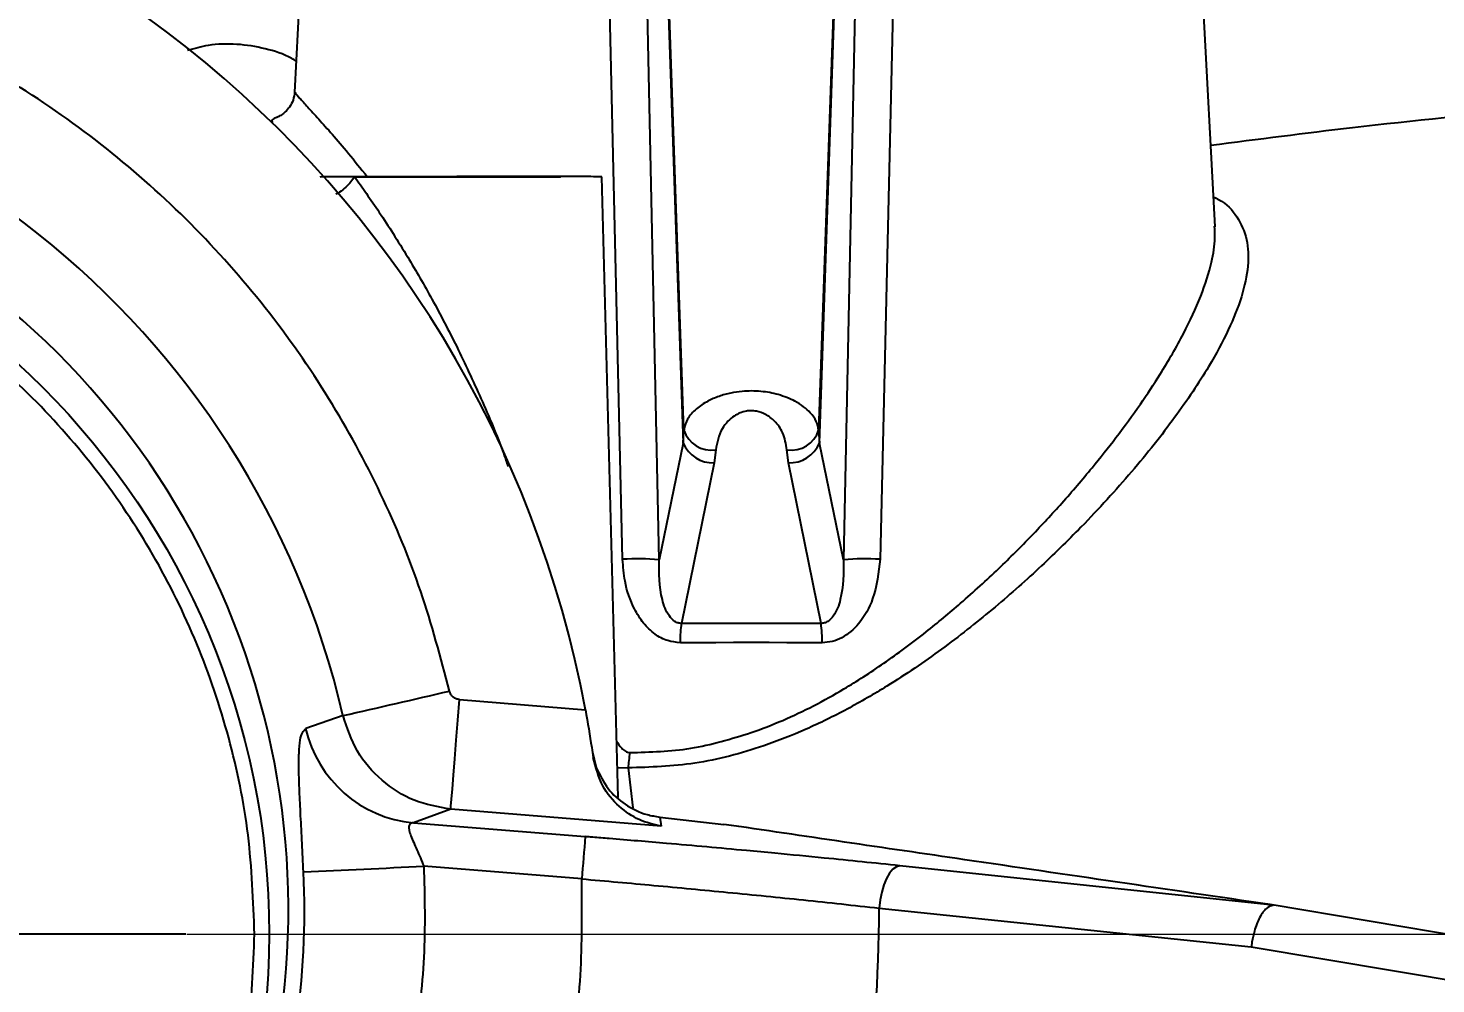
# Model space of a CAD drawing. Header units: millimetres. Extents: x 5659 to 7608, y 3628 to 5007.
# Drawn here: x 6515.8 to 6611.3, y 4005.3 to 4070.2 of the extents above; entities that cross this region are included whole.
import ezdxf

# ---------------------------------------------------------------- set-up
doc = ezdxf.new("R2010")
doc.units = ezdxf.units.MM
doc.linetypes.add('AM_ISO08W050', pattern=[18, 12, -1.5, 3, -1.5])
doc.layers.add('AM_5', color=3, linetype='Continuous', lineweight=25)
doc.layers.add('AM_7', color=4, linetype='AM_ISO08W050', lineweight=25)
doc.styles.add('SLDTEXTSTYLE1', font='txt.shx', dxfattribs={"width": 0.7, "bigfont": 'gbcbig.shx'})
doc.dimstyles.new('SLDDIMSTYLE12$0', dxfattribs={"dimtxt": 12, "dimasz": 10, "dimexe": 0, "dimexo": 0.0625, "dimgap": 0.875, "dimtad": 1, "dimdec": 1, "dimlfac": 1.8, "dimrnd": 1e-09, "dimzin": 12, "dimdsep": 46, "dimtxsty": 'SLDTEXTSTYLE1', "dimcen": 0.09, "dimdle": 8.16, "dimclrd": 3, "dimclre": 3, "dimadec": 0, "dimazin": 3, "dimtfac": 1, "dimtdec": 1, "dimtofl": 0, "dimtmove": 0, "dimatfit": 3, "dimfxl": 0, "dimfrac": 2, "dimtolj": 1, "dimlwd": 5, "dimlwe": 5, "dimarcsym": 0})
doc.dimstyles.new('SLDDIMSTYLE12$3', dxfattribs={"dimtxt": 12, "dimasz": 10, "dimexe": 0, "dimexo": 0.0625, "dimgap": 0.875, "dimtad": 1, "dimdec": 1, "dimlfac": 1.8, "dimrnd": 1e-09, "dimzin": 12, "dimdsep": 46, "dimtxsty": 'SLDTEXTSTYLE1', "dimcen": 0.09, "dimdle": 8.16, "dimclrd": 3, "dimclre": 3, "dimadec": 0, "dimazin": 3, "dimtfac": 1, "dimtdec": 1, "dimtofl": 0, "dimtmove": 0, "dimatfit": 3, "dimfxl": 0, "dimfrac": 2, "dimtolj": 1, "dimlwd": 5, "dimlwe": 5, "dimarcsym": 0})

# ---------------------------------------------------------------- blocks, each defined once
blk = doc.blocks.new('*D76')
at = {"layer": 'AM_5', "color": 3, "lineweight": 5, "transparency": 16777216}
blk.add_line((6772.118, 4126.164), (6786.469, 4126.164), dxfattribs=at)
at = {"layer": 'AM_5', "color": 3, "linetype": 'Continuous', "lineweight": 5, "transparency": 16777216}
for p, q in [((6786.469, 4116.164), (6786.469, 4018.715)), ((6526.524, 4008.715), (6786.469, 4008.715))]:
    blk.add_line(p, q, dxfattribs=at)
at = {"layer": 'AM_5', "color": 3, "transparency": 16777216}
for points in [[(6784.802, 4116.164), (6788.136, 4116.164), (6786.469, 4126.164)], [(6784.802, 4018.715), (6788.136, 4018.715), (6786.469, 4008.715)]]:
    blk.add_solid(points, dxfattribs=at)
at = {"layer": 'Defpoints', "color": 0, "transparency": 16777216}
for p in [(6772.056, 4126.164), (6526.461, 4008.715), (6786.469, 4008.715)]:
    blk.add_point(p, dxfattribs=at)
at = {"layer": 'AM_5', "color": 0, "transparency": 16777216, "insert": (6779.594, 4076.669), "char_height": 12, "attachment_point": 5, "rotation": 90, "style": 'SLDTEXTSTYLE1'}
blk.add_mtext('\\A1;115', dxfattribs=at)
blk = doc.blocks.new('*D62')
at = {"layer": 'AM_5', "color": 3, "linetype": 'Continuous', "lineweight": 5, "transparency": 16777216}
blk.add_line((6643.589, 4161.47), (6609.906, 4135.47), dxfattribs=at)
at = {"layer": 'AM_5', "color": 3, "lineweight": 5, "transparency": 16777216}
for p, q in [((6542.529, 4083.533), (6542.709, 4083.533)), ((6542.619, 4083.443), (6542.619, 4083.623))]:
    blk.add_line(p, q, dxfattribs=at)
at = {"layer": 'AM_5', "color": 3, "transparency": 16777216}
blk.add_solid([(6608.887, 4136.79), (6610.924, 4134.151), (6601.99, 4129.36)], dxfattribs=at)
at = {"layer": 'Defpoints', "color": 0, "transparency": 16777216}
for p in [(6601.99, 4129.36), (6483.249, 4037.705)]:
    blk.add_point(p, dxfattribs=at)
at = {"layer": 'AM_5', "color": 0, "transparency": 16777216, "insert": (6626.504, 4156.967), "char_height": 12, "attachment_point": 5, "rotation": 37.66418, "style": 'SLDTEXTSTYLE1'}
blk.add_mtext('\\A1;%%C345', dxfattribs=at)

msp = doc.modelspace()

# ---------------------------------------------------------------- linework, layer by layer
at = {"color": 7, "linetype": 'Continuous', "lineweight": 25}
for p, q in [((6534.852, 4085.029), (6533.848, 4065.884)), ((6556.114, 4034.168), (6554.929, 4085.09)), ((6558.589, 4034.13), (6557.529, 4085.087)), ((6558.741, 4085.076), (6560.23, 4042.057)), ((6560.28, 4042.945), (6558.819, 4085.075)), ((6570.885, 4085.075), (6569.423, 4042.945)), ((6569.474, 4042.057), (6570.963, 4085.076)), ((6572.175, 4085.087), (6571.115, 4034.13)), ((6574.775, 4085.09), (6573.59, 4034.168)), ((6596.334, 4056.749), (6595.114, 4080.029)), ((6555.806, 4017.98), (6554.702, 4060.144)), ((6560.23, 4042.057), (6560.28, 4042.945)), ((6569.423, 4042.945), (6569.474, 4042.057)), ((6560.23, 4042.057), (6558.589, 4034.13)), ((6562.441, 4041.598), (6562.336, 4040.711)), ((6567.368, 4040.711), (6567.263, 4041.598)), ((6571.115, 4034.13), (6569.474, 4042.057)), ((6562.336, 4040.711), (6560.121, 4029.811)), ((6569.583, 4029.811), (6567.368, 4040.711)), ((6545.047, 4024.633), (6553.585, 4023.945)), ((6537.133, 4023.547), (6534.599, 4022.679)), ((6554.061, 4021.066), (6554.328, 4020.028)), ((6555.753, 4020.015), (6556.486, 4019.998)), ((6556.486, 4019.998), (6556.812, 4017.288)), ((6544.445, 4017.186), (6541.913, 4016.27)), ((6558.723, 4016.036), (6544.445, 4017.186)), ((6558.632, 4016.66), (6562.991, 4016.166)), ((6558.632, 4016.66), (6558.723, 4016.036)), ((6541.913, 4016.27), (6553.577, 4015.33)), ((6553.345, 4012.46), (6542.622, 4013.324)), ((6600.268, 4010.675), (6574.929, 4013.354)), ((6573.524, 4010.48), (6598.791, 4007.836)), ((6625.509, 4006.446), (6600.07, 4010.719)), ((6532.126, 4008.572), (6532.126, 4008.581)), ((6598.791, 4007.836), (6632.443, 4002.223))]:
    msp.add_line(p, q, dxfattribs=at)
at = {"color": 7, "linetype": 'Continuous', "lineweight": 25, "flags": 128}
for points in [[(6569.583, 4029.811), (6568.406, 4029.812), (6567.224, 4029.812), (6566.039, 4029.812), (6564.852, 4029.812), (6563.665, 4029.812), (6562.48, 4029.812), (6561.298, 4029.812), (6560.121, 4029.811)], [(6569.668, 4028.503), (6568.47, 4028.503), (6567.266, 4028.503), (6566.06, 4028.504), (6564.852, 4028.504), (6563.644, 4028.504), (6562.437, 4028.503), (6561.234, 4028.503), (6560.036, 4028.503)], [(6544.445, 4017.186), (6544.462, 4017.401), (6544.5, 4017.873), (6544.558, 4018.586), (6544.633, 4019.514), (6544.723, 4020.625), (6544.824, 4021.879), (6544.933, 4023.231), (6545.047, 4024.633)], [(6574.929, 4013.354), (6574.697, 4013.289), (6574.466, 4013.118), (6574.243, 4012.849), (6574.038, 4012.491), (6573.857, 4012.059), (6573.707, 4011.566), (6573.595, 4011.034), (6573.524, 4010.48)]]:
    msp.add_lwpolyline(points, dxfattribs=at)
at = {"color": 7, "linetype": 'Continuous', "lineweight": 25}
msp.add_circle((6479.626, 4008.715), 52.5, dxfattribs=at)
for centre, radius, start, end in [((6479.852, 4010.215), 75, 10.54851, 92.46086), ((6479.852, 4010.226), 58.809, 13.09228, 89.91829), ((6479.852, 4010.306), 53.574, 308.26934, 171.50515), ((6562.126, 4043.499), 1.927, 196.70211, 279.40565), ((6567.578, 4043.499), 1.927, 260.59454, 343.29737), ((6562.28, 4042.945), 2.234, 203.39428, 271.42772), ((6567.423, 4042.945), 2.234, 268.57245, 336.60531), ((6557.104, 4018.025), 16.174, 84.73329, 93.50893), ((6572.6, 4018.024), 16.174, 86.49111, 95.26667), ((6559.643, 4028.507), 10.025, 359.97591, 7.47448), ((6269.718, 5199.427), 1205.904, 282.812128, 283.164856), ((6542.668, 4024.51), 8.275, 192.79006, 264.76479), ((11484.764, 3616.415), 4947.297, 175.375054, 175.408407), ((6479.852, 4010.289), 54.664, 340.22854, 2.782), ((6478.038, 5307.697), 1295.983, 272.494846, 272.856436), ((6479.852, 4010.283), 93.672, 342.88971, 0.12059)]:
    msp.add_arc(centre, radius, start, end, dxfattribs=at)
for points, knots in [([(6479.419, 3839.983), (6481.979, 3840.008), (6485.56, 3840.043), (6490.829, 3840.322), (6495.293, 3840.657), (6500.609, 3841.223), (6506.178, 3841.996), (6511.992, 3843.006), (6517.963, 3844.262), (6524.039, 3845.773), (6530.177, 3847.543), (6536.342, 3849.578), (6542.506, 3851.877), (6548.643, 3854.442), (6554.731, 3857.273), (6560.75, 3860.366), (6566.683, 3863.721), (6572.512, 3867.333), (6578.222, 3871.199), (6583.797, 3875.313), (6589.225, 3879.67), (6594.49, 3884.264), (6599.582, 3889.089), (6604.487, 3894.137), (6609.193, 3899.4), (6613.691, 3904.87), (6617.969, 3910.538), (6622.018, 3916.395), (6625.828, 3922.432), (6629.389, 3928.637), (6632.695, 3935.002), (6635.735, 3941.515), (6638.505, 3948.164), (6640.995, 3954.938), (6643.2, 3961.826), (6645.115, 3968.815), (6646.734, 3975.892), (6648.051, 3983.046), (6649.064, 3990.263), (6649.769, 3997.53), (6650.162, 4004.834), (6650.241, 4012.162), (6650.004, 4019.5), (6649.449, 4026.835), (6648.577, 4034.153), (6647.387, 4041.44), (6645.879, 4048.682), (6644.054, 4055.867), (6641.913, 4062.98), (6639.459, 4070.007), (6636.695, 4076.936), (6633.622, 4083.752), (6630.245, 4090.443), (6626.567, 4096.995), (6622.594, 4103.395), (6618.329, 4109.63), (6613.777, 4115.688), (6608.945, 4121.556), (6603.838, 4127.223), (6598.462, 4132.675), (6593.015, 4137.723), (6587.542, 4142.375), (6582.083, 4146.645), (6576.458, 4150.687), (6570.677, 4154.495), (6564.75, 4158.064), (6558.687, 4161.386), (6552.501, 4164.456), (6546.205, 4167.269), (6539.811, 4169.821), (6533.336, 4172.107), (6526.798, 4174.124), (6520.223, 4175.866), (6513.65, 4177.331), (6507.157, 4178.513), (6500.867, 4179.41), (6495.343, 4179.993), (6490.461, 4180.361), (6485.636, 4180.6), (6479.662, 4180.718), (6474.145, 4180.607), (6468.876, 4180.335), (6464.412, 4179.998), (6459.096, 4179.433), (6453.527, 4178.66), (6447.713, 4177.65), (6441.742, 4176.393), (6435.666, 4174.883), (6429.528, 4173.112), (6423.363, 4171.078), (6417.199, 4168.778), (6411.062, 4166.213), (6404.974, 4163.383), (6398.955, 4160.289), (6393.022, 4156.934), (6387.193, 4153.322), (6381.483, 4149.457), (6375.907, 4145.343), (6370.48, 4140.985), (6365.214, 4136.391), (6360.123, 4131.567), (6355.218, 4126.519), (6350.511, 4121.256), (6346.014, 4115.786), (6341.735, 4110.118), (6337.687, 4104.261), (6333.877, 4098.224), (6330.315, 4092.018), (6327.011, 4085.653), (6323.968, 4079.141), (6321.206, 4072.49), (6318.869, 4066.208), (6317.59, 4062.103), (6317.027, 4060.294)], [0, 0, 0, 0, 0.010207, 0.014274, 0.021037, 0.028056, 0.035587, 0.043451, 0.051578, 0.059911, 0.06841, 0.077044, 0.085791, 0.094634, 0.103558, 0.112554, 0.121612, 0.130726, 0.13989, 0.149098, 0.158347, 0.167633, 0.176954, 0.186306, 0.195688, 0.205098, 0.214535, 0.223996, 0.233481, 0.242989, 0.252518, 0.262068, 0.271639, 0.281229, 0.290838, 0.300466, 0.310113, 0.319778, 0.329461, 0.339162, 0.348881, 0.358618, 0.368373, 0.378146, 0.387938, 0.397748, 0.407578, 0.417427, 0.427296, 0.437185, 0.447097, 0.457031, 0.466988, 0.47697, 0.486979, 0.497016, 0.507082, 0.517181, 0.527315, 0.537488, 0.547704, 0.556915, 0.566123, 0.575327, 0.584526, 0.593719, 0.602905, 0.612082, 0.621247, 0.630396, 0.639524, 0.64862, 0.657668, 0.666638, 0.675463, 0.683979, 0.691963, 0.697606, 0.703501, 0.71122, 0.721427, 0.725494, 0.732257, 0.739276, 0.746807, 0.754671, 0.762798, 0.771131, 0.77963, 0.788264, 0.797011, 0.805853, 0.814778, 0.823774, 0.832832, 0.841946, 0.85111, 0.860318, 0.869567, 0.878853, 0.888174, 0.897526, 0.906908, 0.916318, 0.925755, 0.935216, 0.944701, 0.954208, 0.963738, 0.973288, 0.982858, 0.992449, 1, 1, 1, 1]), ([(6480.235, 4160.672), (6482.636, 4160.635), (6485.994, 4160.583), (6490.937, 4160.279), (6495.127, 4159.922), (6500.113, 4159.331), (6505.334, 4158.531), (6510.78, 4157.493), (6516.369, 4156.21), (6522.048, 4154.671), (6527.776, 4152.873), (6533.52, 4150.813), (6539.25, 4148.489), (6544.942, 4145.901), (6550.574, 4143.051), (6556.126, 4139.941), (6561.579, 4136.575), (6566.916, 4132.955), (6572.122, 4129.088), (6577.181, 4124.98), (6582.079, 4120.635), (6586.802, 4116.063), (6591.338, 4111.269), (6595.674, 4106.264), (6599.799, 4101.055), (6603.701, 4095.651), (6607.37, 4090.064), (6610.797, 4084.303), (6613.971, 4078.379), (6616.885, 4072.304), (6619.529, 4066.089), (6621.897, 4059.747), (6623.982, 4053.29), (6625.777, 4046.731), (6627.277, 4040.082), (6628.475, 4033.358), (6629.372, 4026.573), (6629.947, 4019.739), (6630.222, 4013.672), (6630.17, 4009.888), (6630.15, 4008.395)], [0, 0, 0, 0, 0.030295, 0.042386, 0.06249, 0.08336, 0.105754, 0.129143, 0.153315, 0.178102, 0.203384, 0.229071, 0.255096, 0.281407, 0.307965, 0.334738, 0.361698, 0.388826, 0.416105, 0.443519, 0.471057, 0.498709, 0.526466, 0.554321, 0.582267, 0.6103, 0.638414, 0.666606, 0.694872, 0.72321, 0.751616, 0.780088, 0.808626, 0.837227, 0.86589, 0.894615, 0.9234, 0.952246, 0.981152, 1, 1, 1, 1]), ([(6544.367, 4025.216), (6543.765, 4027.483), (6542.55, 4032.068), (6539.778, 4038.719), (6536.263, 4045.196), (6531.948, 4051.352), (6526.887, 4057.059), (6521.172, 4062.169), (6514.907, 4066.586), (6508.208, 4070.232), (6501.238, 4073.051), (6494.136, 4075.017), (6487.032, 4076.221), (6482.291, 4076.373), (6479.946, 4076.449)], [0, 0, 0, 0, 0.079193, 0.1601594, 0.2427828, 0.3278545, 0.4136411, 0.5, 0.5863536, 0.6721403, 0.7572171, 0.8398354, 0.9208043, 1, 1, 1, 1]), ([(6533.959, 4067.996), (6533.858, 4068.058), (6533.213, 4068.454), (6531.848, 4068.882), (6529.936, 4069.197), (6528.13, 4069.152), (6527.034, 4068.851), (6526.568, 4068.723)], [0, 0, 0, 0, 0.046566, 0.297792, 0.553799, 0.809807, 1, 1, 1, 1]), ([(6533.851, 4065.93), (6533.826, 4065.735), (6533.779, 4065.365), (6533.534, 4064.897), (6533.255, 4064.571), (6533.015, 4064.382), (6532.872, 4064.294), (6532.809, 4064.259), (6532.781, 4064.244), (6532.75, 4064.228), (6532.699, 4064.203), (6532.638, 4064.175), (6532.537, 4064.131), (6532.365, 4064.048), (6532.264, 4063.987), (6532.32, 4063.864), (6532.334, 4063.835)], [0, 0, 0, 0, 0.101386, 0.193388, 0.268842, 0.32211, 0.350749, 0.355835, 0.359447, 0.367619, 0.377614, 0.404377, 0.441249, 0.547079, 0.891427, 1, 1, 1, 1]), ([(6533.874, 4065.884), (6533.876, 4065.871), (6533.88, 4065.839), (6534.175, 4065.501), (6534.701, 4064.922), (6535.712, 4063.803), (6537.054, 4062.322), (6538.337, 4060.702), (6538.766, 4060.161)], [0, 0, 0, 0, 0.107122, 0.254951, 0.403491, 0.552687, 0.85071, 1, 1, 1, 1]), ([(6618.114, 4064.754), (6613.959, 4064.351), (6606.589, 4063.636), (6599.248, 4062.679), (6596.045, 4062.261)], [0, 0, 0, 0, 0.5637917, 1, 1, 1, 1]), ([(6535.577, 4060.151), (6535.634, 4060.151), (6535.868, 4060.153), (6536.622, 4060.156), (6537.482, 4060.158), (6537.912, 4060.159)], [0, 0, 0, 0, 0.136953, 0.568984, 1, 1, 1, 1]), ([(6537.912, 4060.159), (6537.834, 4060.039), (6537.671, 4059.787), (6537.32, 4059.421), (6536.963, 4059.125), (6536.722, 4059.001), (6536.637, 4058.956)], [0, 0, 0, 0, 0.25185, 0.531287, 0.832705, 1, 1, 1, 1]), ([(6537.852, 4060.144), (6537.957, 4060.142), (6538.168, 4060.138), (6539.786, 4060.133), (6542.1, 4060.13), (6543.935, 4060.129), (6544.852, 4060.129)], [0, 0, 0, 0, 0.249997, 0.499998, 0.749999, 1, 1, 1, 1]), ([(6537.912, 4060.159), (6538.18, 4059.783), (6538.734, 4059.006), (6539.619, 4057.703), (6540.56, 4056.259), (6541.767, 4054.309), (6543.244, 4051.765), (6544.3, 4049.694), (6544.852, 4048.613)], [0, 0, 0, 0, 0.11372, 0.234976, 0.364226, 0.501846, 0.739903, 1, 1, 1, 1]), ([(6554.702, 4060.144), (6554.665, 4060.146), (6554.592, 4060.148), (6554.006, 4060.152), (6553.096, 4060.156), (6551.862, 4060.159), (6550.36, 4060.162), (6548.646, 4060.164), (6546.786, 4060.165), (6545.497, 4060.165), (6544.852, 4060.165)], [0, 0, 0, 0, 0.1249659, 0.2499708, 0.3749756, 0.4999805, 0.6249854, 0.7499903, 0.8749951, 1, 1, 1, 1]), ([(6544.852, 4060.129), (6545.766, 4060.129), (6547.595, 4060.13), (6549.952, 4060.133), (6551.405, 4060.138), (6552.03, 4060.142), (6551.852, 4060.144), (6551.852, 4060.144)], [0, 0, 0, 0, 0.249999, 0.499998, 0.749997, 0.999997, 1, 1, 1, 1]), ([(6596.228, 4058.765), (6596.344, 4058.714), (6597.084, 4058.385), (6597.881, 4057.446), (6598.573, 4055.945), (6598.641, 4054.11), (6598.203, 4052.044), (6597.292, 4049.75), (6595.824, 4047.02), (6593.667, 4043.793), (6590.75, 4040.122), (6587.599, 4036.666), (6584.392, 4033.525), (6581.237, 4030.735), (6577.809, 4028.035), (6574.494, 4025.773), (6571.395, 4023.972), (6568.604, 4022.595), (6565.178, 4021.25), (6561.091, 4020.146), (6557.998, 4020.046), (6556.486, 4019.998)], [0, 0, 0, 0, 0.010042, 0.064236, 0.11953, 0.174168, 0.228913, 0.282609, 0.338066, 0.410154, 0.483512, 0.55672, 0.61143, 0.666619, 0.72189, 0.77702, 0.814622, 0.851761, 0.888283, 0.945402, 1, 1, 1, 1]), ([(6564.852, 4022.393), (6565.569, 4022.661), (6567.013, 4023.199), (6569.109, 4024.212), (6570.927, 4025.223), (6572.508, 4026.203), (6573.886, 4027.123), (6575.302, 4028.138), (6577.061, 4029.485), (6579.222, 4031.286), (6581.613, 4033.473), (6583.895, 4035.756), (6586.014, 4038.046), (6587.922, 4040.278), (6589.7, 4042.523), (6591.247, 4044.648), (6592.816, 4047.021), (6594.243, 4049.495), (6595.43, 4052.056), (6596.1, 4054.207), (6596.371, 4055.775), (6596.314, 4056.519), (6596.294, 4056.781)], [0, 0, 0, 0, 0.037187, 0.074872, 0.113617, 0.139589, 0.167223, 0.196534, 0.227532, 0.280248, 0.342157, 0.399335, 0.456228, 0.517553, 0.570386, 0.630084, 0.684603, 0.761377, 0.836598, 0.9113, 0.9687, 1, 1, 1, 1]), ([(6544.852, 4048.613), (6545.407, 4047.444), (6546.547, 4045.045), (6547.697, 4042.32), (6548.24, 4040.759), (6548.338, 4040.477)], [0, 0, 0, 0, 0.437744, 0.898377, 1, 1, 1, 1]), ([(6569.423, 4042.945), (6569.386, 4043.138), (6569.308, 4043.533), (6568.825, 4044.215), (6567.97, 4044.876), (6566.758, 4045.367), (6565.501, 4045.605), (6564.379, 4045.606), (6563.417, 4045.464), (6562.624, 4045.24), (6561.813, 4044.885), (6561.039, 4044.36), (6560.501, 4043.727), (6560.312, 4043.232), (6560.285, 4042.99), (6560.28, 4042.945)], [0, 0, 0, 0, 0.0779787, 0.1600594, 0.280852, 0.3750705, 0.4562454, 0.5413121, 0.5934965, 0.6532546, 0.7174275, 0.8001176, 0.9013898, 0.981848, 1, 1, 1, 1]), ([(6567.263, 4041.598), (6567.202, 4041.993), (6567.098, 4042.675), (6566.526, 4043.503), (6565.894, 4044.007), (6565.315, 4044.221), (6564.859, 4044.264), (6564.477, 4044.231), (6564.07, 4044.112), (6563.64, 4043.876), (6563.223, 4043.519), (6562.644, 4042.772), (6562.526, 4042.092), (6562.441, 4041.598)], [0, 0, 0, 0, 0.174868, 0.30144, 0.391995, 0.46325, 0.499207, 0.535144, 0.583037, 0.634939, 0.701658, 0.783051, 1, 1, 1, 1]), ([(6560.036, 4028.503), (6559.744, 4028.531), (6559.126, 4028.591), (6558.256, 4029.074), (6557.494, 4029.824), (6556.746, 4031.015), (6556.238, 4032.499), (6556.151, 4033.667), (6556.114, 4034.168)], [0, 0, 0, 0, 0.115598, 0.245032, 0.388443, 0.539656, 0.802334, 1, 1, 1, 1]), ([(6560.121, 4029.811), (6560.04, 4029.816), (6559.875, 4029.827), (6559.564, 4029.982), (6559.111, 4030.482), (6558.598, 4031.889), (6558.593, 4033.217), (6558.589, 4034.13)], [0, 0, 0, 0, 0.045655, 0.093449, 0.200152, 0.449571, 1, 1, 1, 1]), ([(6571.115, 4034.13), (6571.111, 4033.216), (6571.105, 4031.887), (6570.592, 4030.48), (6570.139, 4029.981), (6569.828, 4029.827), (6569.663, 4029.816), (6569.583, 4029.811)], [0, 0, 0, 0, 0.550977, 0.800251, 0.906743, 0.954419, 1, 1, 1, 1]), ([(6573.59, 4034.168), (6573.488, 4033.256), (6573.314, 4031.685), (6572.305, 4029.847), (6571.252, 4028.921), (6570.358, 4028.553), (6569.896, 4028.519), (6569.668, 4028.503)], [0, 0, 0, 0, 0.359009, 0.618536, 0.816371, 0.909523, 1, 1, 1, 1]), ([(6545.047, 4024.633), (6544.967, 4024.647), (6544.81, 4024.674), (6544.604, 4024.805), (6544.443, 4024.987), (6544.392, 4025.14), (6544.367, 4025.216)], [0, 0, 0, 0, 0.25015, 0.499371, 0.749258, 1, 1, 1, 1]), ([(6544.445, 4017.186), (6543.599, 4017.339), (6541.904, 4017.644), (6539.702, 4019.075), (6537.961, 4021.062), (6537.409, 4022.717), (6537.133, 4023.547)], [0, 0, 0, 0, 0.248705, 0.4981896, 0.7483774, 1, 1, 1, 1]), ([(6553.585, 4023.945), (6553.739, 4023.072), (6553.936, 4021.955), (6554.083, 4020.931), (6554.115, 4020.706)], [0, 0, 0, 0, 0.780861, 1, 1, 1, 1]), ([(6534.452, 4012.942), (6534.419, 4013.592), (6534.354, 4014.909), (6534.257, 4016.771), (6534.174, 4018.467), (6534.128, 4019.903), (6534.138, 4021.06), (6534.231, 4022.237), (6534.452, 4022.502), (6534.599, 4022.679)], [0, 0, 0, 0, 0.123523, 0.250151, 0.37478, 0.500212, 0.623523, 0.749713, 1, 1, 1, 1]), ([(6556.602, 4021.041), (6557.986, 4021.076), (6560.765, 4021.145), (6563.486, 4021.976), (6564.852, 4022.393)], [0, 0, 0, 0, 0.498326, 1, 1, 1, 1]), ([(6555.705, 4021.822), (6555.812, 4021.649), (6555.975, 4021.385), (6556.258, 4021.154), (6556.448, 4021.06), (6556.552, 4021.047), (6556.602, 4021.041)], [0, 0, 0, 0, 0.486512, 0.744407, 0.879183, 1, 1, 1, 1]), ([(6558.723, 4016.036), (6558.222, 4016.155), (6557.222, 4016.391), (6555.86, 4017.324), (6554.659, 4018.679), (6554.296, 4020.03), (6554.115, 4020.706)], [0, 0, 0, 0, 0.250554, 0.500259, 0.750054, 1, 1, 1, 1]), ([(6556.486, 4019.998), (6556.514, 4020.159), (6556.571, 4020.481), (6556.591, 4020.855), (6556.602, 4021.041)], [0, 0, 0, 0, 0.5, 1, 1, 1, 1]), ([(6554.328, 4020.028), (6554.57, 4019.529), (6555.055, 4018.533), (6556.296, 4017.44), (6557.528, 4016.841), (6558.348, 4016.707), (6558.632, 4016.66)], [0, 0, 0, 0, 0.270985, 0.540835, 0.840956, 1, 1, 1, 1]), ([(6541.913, 4016.27), (6541.835, 4016.257), (6541.683, 4016.231), (6541.593, 4016.045), (6541.619, 4015.758), (6541.782, 4015.249), (6542.151, 4014.44), (6542.463, 4013.7), (6542.622, 4013.324)], [0, 0, 0, 0, 0.125165, 0.244002, 0.362149, 0.483423, 0.737795, 1, 1, 1, 1]), ([(6600.07, 4010.719), (6593.169, 4011.733), (6580.844, 4013.543), (6568.446, 4015.364), (6562.991, 4016.166)], [0, 0, 0, 0, 0.56, 1, 1, 1, 1]), ([(6574.929, 4013.354), (6573.232, 4013.53), (6570.462, 4013.818), (6566.942, 4014.158), (6563.386, 4014.491), (6559.63, 4014.827), (6556.134, 4015.122), (6554.353, 4015.268), (6553.813, 4015.311), (6553.639, 4015.325), (6553.577, 4015.33)], [0, 0, 0, 0, 0.250165, 0.408557, 0.498724, 0.748485, 0.926363, 0.976321, 0.991455, 1, 1, 1, 1]), ([(6553.345, 4012.46), (6554.977, 4012.316), (6558.308, 4012.022), (6563.349, 4011.543), (6568.494, 4011.027), (6571.826, 4010.665), (6573.524, 4010.48)], [0, 0, 0, 0, 0.235421, 0.48057, 0.735435, 1, 1, 1, 1]), ([(6600.268, 4010.675), (6600.119, 4010.631), (6599.889, 4010.564), (6599.581, 4010.207), (6599.288, 4009.732), (6599.017, 4009.032), (6598.865, 4008.352), (6598.809, 4007.985), (6598.796, 4007.875), (6598.791, 4007.836)], [0, 0, 0, 0, 0.238995, 0.367832, 0.499678, 0.748972, 0.924681, 0.973941, 1, 1, 1, 1]), ([(6600.07, 4010.719), (6600.108, 4010.713), (6600.185, 4010.701), (6600.261, 4010.688), (6600.286, 4010.68), (6600.283, 4010.676), (6600.272, 4010.676), (6600.268, 4010.675)], [0, 0, 0, 0, 0.332571, 0.687965, 0.831381, 0.949784, 1, 1, 1, 1])]:
    msp.add_open_spline(points, degree=3, knots=knots, dxfattribs=at)
for points in [[(6531.126, 4008.717), (6531.041, 4010.964), (6530.871, 4015.458), (6529.503, 4022.084), (6527.345, 4028.481), (6524.353, 4034.54), (6520.601, 4040.158), (6516.146, 4045.237), (6511.067, 4049.691), (6505.45, 4053.445), (6499.391, 4056.433), (6492.993, 4058.604), (6486.367, 4059.922), (6479.626, 4060.364), (6472.885, 4059.922), (6466.259, 4058.604), (6459.861, 4056.433), (6453.802, 4053.445), (6448.185, 4049.691), (6443.106, 4045.237), (6438.651, 4040.158), (6434.899, 4034.54), (6431.907, 4028.481), (6429.749, 4022.084), (6428.381, 4015.458), (6428.211, 4010.964), (6428.126, 4008.717)], [(6537.912, 4060.159), (6538.393, 4060.16), (6539.355, 4060.162), (6541.078, 4060.164), (6542.926, 4060.165), (6544.21, 4060.165), (6544.852, 4060.165)], [(6560.036, 4028.503), (6560.041, 4028.748), (6560.052, 4029.239), (6560.098, 4029.62), (6560.121, 4029.811)], [(6542.622, 4013.324), (6542.671, 4011.261), (6542.771, 4007.135), (6542.261, 4003.039), (6542.006, 4000.991)], [(6552.571, 3999.413), (6552.846, 4001.579), (6553.395, 4005.91), (6553.362, 4010.277), (6553.345, 4012.46)], [(6428.126, 4008.717), (6428.211, 4006.47), (6428.381, 4001.975), (6429.749, 3995.35), (6431.907, 3988.952), (6434.899, 3982.893), (6438.651, 3977.276), (6443.106, 3972.197), (6448.185, 3967.742), (6453.802, 3963.989), (6459.861, 3961.001), (6466.259, 3958.829), (6472.885, 3957.511), (6479.626, 3957.07), (6486.367, 3957.511), (6492.993, 3958.829), (6499.391, 3961.001), (6505.45, 3963.989), (6511.067, 3967.742), (6516.146, 3972.197), (6520.601, 3977.276), (6524.353, 3982.893), (6527.345, 3988.952), (6529.503, 3995.35), (6530.871, 4001.975), (6531.041, 4006.47), (6531.126, 4008.717)]]:
    msp.add_open_spline(points, degree=3, dxfattribs=at)
at = {"layer": 'AM_7'}
msp.add_line((6526.461, 4008.715), (6435.624, 4008.715), dxfattribs=at)

# ---------------------------------------------------------------- dimensions: what is measured, and where the dimension line sits
at = {"layer": 'AM_5'}
dim = msp.add_diameter_dim_2p(p1=(6483.249, 4037.705), p2=(6601.99, 4129.36), text='%%C345', dimstyle='SLDDIMSTYLE12$3', override={"dimlfac": 1, "dimpost": ''}, dxfattribs=at)
dim.commit()
dim.dimension.update_dxf_attribs({"geometry": '*D62', "text_midpoint": (6626.504, 4156.967)})
dim = msp.add_linear_dim(base=(6786.469, 4008.715), p1=(6772.056, 4126.164), p2=(6526.461, 4008.715), angle=90, text='115', dimstyle='SLDDIMSTYLE12$0', override={"dimlfac": 1}, dxfattribs=at)
dim.commit()
dim.dimension.update_dxf_attribs({"geometry": '*D76', "text_midpoint": (6786.469, 4076.669), "dimtype": 160})

doc.saveas('drawing.dxf')
